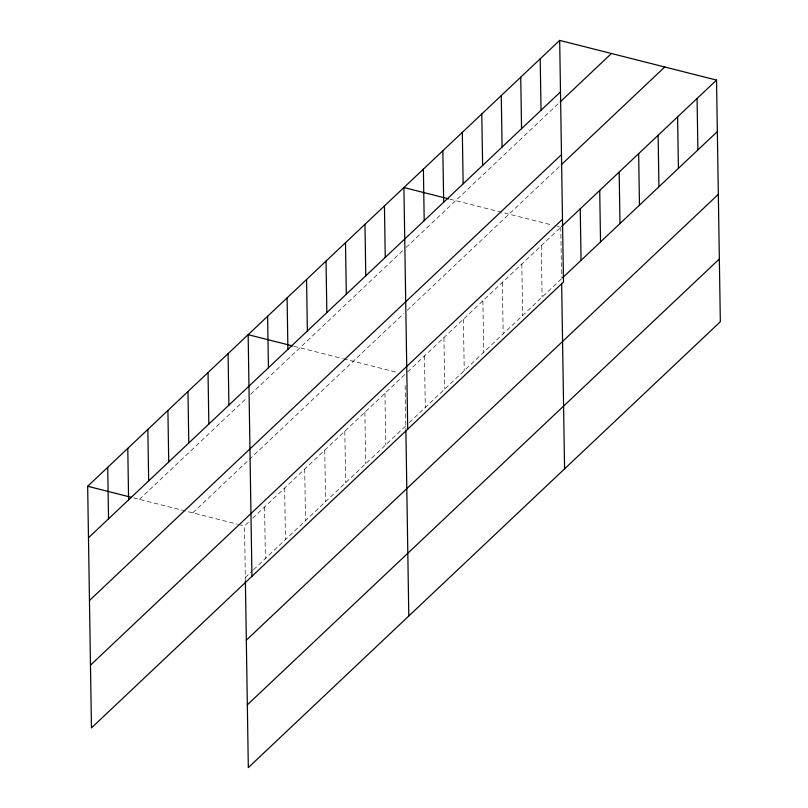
<?xml version="1.0" encoding="UTF-8"?>
<svg xmlns="http://www.w3.org/2000/svg" width="808" height="808" viewBox="0 0 808 808"><rect width="100%" height="100%" fill="white"/><g stroke="black" fill="none" stroke-linecap="round" stroke-linejoin="round"><path stroke-width="0.61" stroke-dasharray="4.04 3.03" d="M139.431 499.364L247.026 397.728M250.672 394.284L402.576 250.793M406.121 247.45L559.227 102.818M192.758 512.868L248.379 460.318M249.298 459.459L403.687 313.615M407.232 310.272L560.338 165.64M245.39 581.225L244.521 525.957L249.076 521.655M252.722 518.211L405.01 374.367L402.657 373.771M407.666 371.862L560.772 227.23L557.247 226.341M245.329 577.457L252.621 570.569M253.54 569.701L405.818 425.856M409.353 422.513L561.58 278.72M449.793 199.152L552.541 225.149M294.031 346.289L342.339 358.51M343.551 358.813L397.95 372.579M133.542 497.88L237.461 524.18M238.643 524.473L244.521 525.957M560.772 227.23L561.56 277.467M541.299 245.622L542.107 297.112M521.827 264.014L522.635 315.504M502.364 282.406L503.172 333.896M482.891 300.798L483.699 352.288M463.418 319.19L464.226 370.68M443.946 337.582L444.754 389.072M424.473 355.974L425.291 407.464M405.182 385.669L405.879 429.624M384.941 393.314L385.759 444.804M364.883 412.262L365.691 463.762M344.824 431.209L345.632 482.709M324.766 450.167L325.574 501.657M304.707 469.115L305.515 520.605M284.638 488.062L285.446 539.552M264.58 507.01L265.388 558.51"/><path stroke-width="1.21" d="M559.681 40.4L563.479 282.043L91.466 727.907L87.668 486.264L559.681 40.4L716.534 80.093L720.332 321.736L248.319 767.6L245.39 581.225M88.476 537.764L560.489 91.89M560.116 101.99L611.444 53.5M89.466 600.506L561.479 154.641M561.227 164.802L664.772 66.993M90.476 665.156L562.489 219.291M561.661 226.392L716.534 80.093M562.469 277.891L717.342 131.583M246.319 640.199L718.332 194.334M247.329 704.849L719.352 258.984M448.622 198.849L403.919 187.537L407.717 429.179M292.86 345.986L248.157 334.674L251.944 576.316M87.668 486.264L131.189 497.284M697.072 98.485L697.88 149.975M677.599 116.877L678.407 168.367M658.126 135.269L658.934 186.759M638.653 153.661L639.461 205.151M619.18 172.053L619.989 223.543M599.718 190.446L600.526 241.935M580.245 208.838L581.053 260.327M561.661 283.739L564.57 468.872M540.209 58.792L541.027 110.282M520.746 77.184L521.554 128.674M501.273 95.576L502.081 147.066M481.8 113.968L482.608 165.458M462.327 132.361L463.136 183.85M442.855 150.753L443.673 202.242M423.392 169.145L424.2 220.635M405.899 430.876L408.798 616.009M384.446 205.929L385.254 257.419M364.974 224.321L365.782 275.811M345.501 242.713L346.319 294.203M326.038 261.105L326.846 312.595M306.565 279.497L307.373 330.987M287.093 297.889L287.901 349.379M267.62 316.281L268.428 367.771M228.088 353.621L228.896 405.121M208.03 372.569L208.838 424.069M187.971 391.526L188.779 443.016M167.912 410.474L168.721 461.964M147.844 429.422L148.662 480.911M127.785 448.369L128.593 499.859M107.727 467.317L108.535 518.817"/></g></svg>
